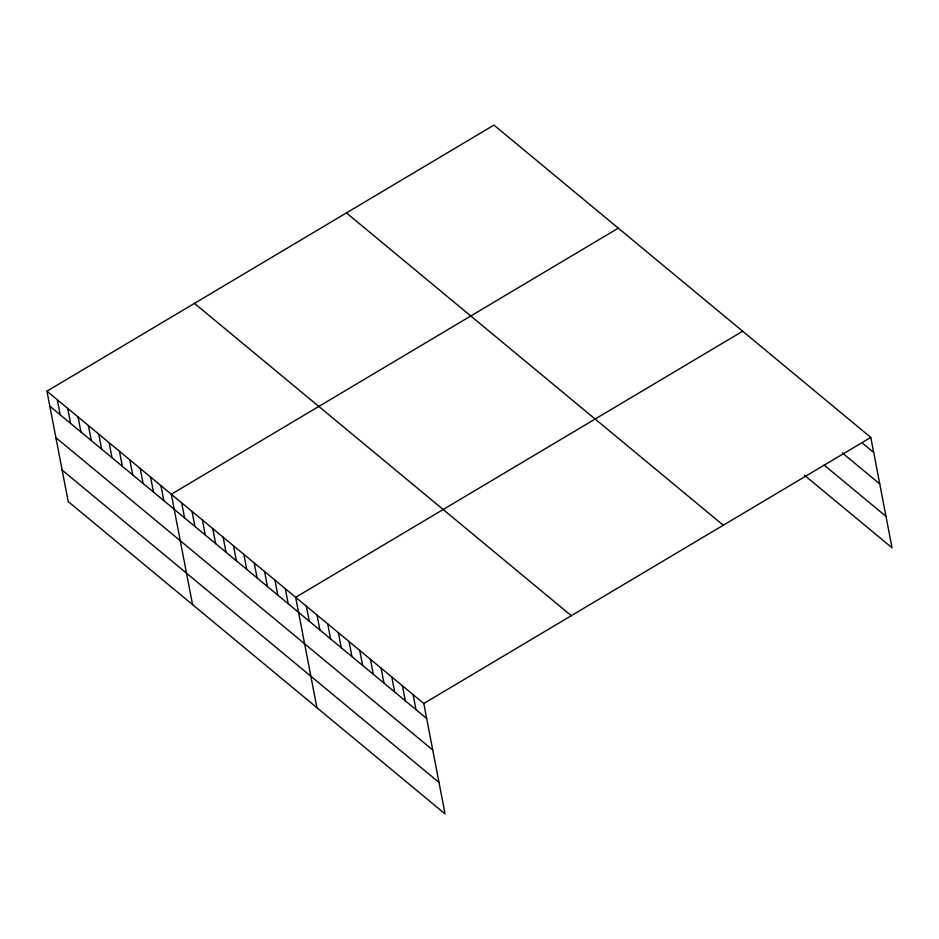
<?xml version="1.0" encoding="UTF-8"?>
<svg xmlns="http://www.w3.org/2000/svg" width="939" height="939" viewBox="0 0 939 939"><rect width="100%" height="100%" fill="white"/><g stroke="black" fill="none" stroke-linecap="round" stroke-linejoin="round"><path stroke-width="1.41" d="M46.95 391.176L423.794 703.499L445.051 813.902L68.207 501.579L46.95 391.176L493.949 125.098L870.793 437.421L892.05 547.824L804.5 475.263M618.308 228.165L171.309 494.243L192.565 604.646M742.667 331.232L295.668 597.31L316.924 707.713M423.794 703.499L870.793 437.421M863 443.595L873.681 452.445M842.377 452.95L879.749 483.925M824.066 465.028L885.993 516.356M346.432 212.907L723.276 525.23M194.455 303.367L571.299 615.691M49.837 406.2L426.682 718.523M55.906 437.668L432.75 750.003M62.15 470.099L438.994 782.422M413.113 694.649L416.012 709.673M402.444 685.799L405.331 700.823M391.763 676.949L394.65 691.973M381.081 668.099L383.981 683.123M370.412 659.248L373.299 674.272M359.731 650.398L362.618 665.422M349.05 641.548L351.949 656.572M338.38 632.71L341.268 647.734M327.699 623.86L330.587 638.884M317.018 615.01L319.917 630.034M306.349 606.16L309.236 621.184M285.303 588.718L288.191 603.742M274.939 580.126L277.838 595.15M264.575 571.546L267.474 586.57M254.211 562.954L257.11 577.978M243.847 554.362L246.746 569.386M233.482 545.77L236.382 560.794M223.118 537.19L226.017 552.214M212.766 528.598L215.653 543.622M202.401 520.006L205.289 535.03M192.037 511.415L194.925 526.439M181.673 502.834L184.56 517.859M160.945 485.651L163.844 500.675M150.58 477.059L153.48 492.083M140.216 468.479L143.115 483.503M129.852 459.887L132.751 474.911M119.488 451.295L122.387 466.319M109.124 442.703L112.023 457.727M98.771 434.123L101.658 449.147M88.407 425.531L91.294 440.555M78.043 416.939L80.93 431.963M67.678 408.348L70.566 423.372M57.314 399.768L60.202 414.792"/></g></svg>
